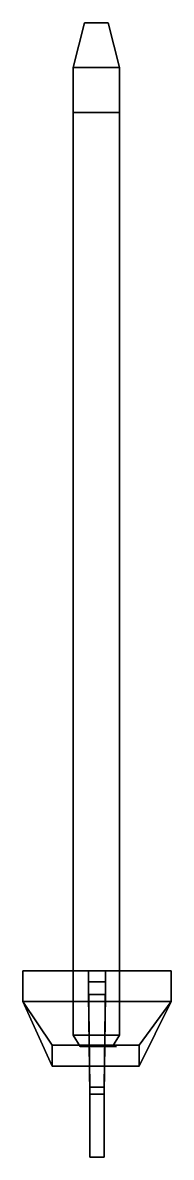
# Model space of a CAD drawing. Extents: x -0.27 to 0.26, y -3.97 to 0.07.
import ezdxf

# ---------------------------------------------------------------- set-up
doc = ezdxf.new("R2010")
doc.units = 0
doc.layers.get('0').update_dxf_attribs({"linetype": 'CONTINUOUS'})

msp = doc.modelspace()

# ---------------------------------------------------------------- linework, layer by layer
for points in [[(-0.045, 0.075, 0.445), (-0.085, -0.085, 0.445), (-0.085, -0.085, 0.485), (-0.045, 0.075, 0.485)], [(0.04, 0.075, 0.445), (0.08, -0.085, 0.445), (-0.085, -0.085, 0.445), (-0.045, 0.075, 0.445)], [(-0.045, 0.075, 0.485), (-0.085, -0.085, 0.485), (0.08, -0.085, 0.485), (0.04, 0.075, 0.485)], [(-0.045, 0.075, 0.745), (-0.085, -0.085, 0.745), (-0.085, -0.085, 0.785), (-0.045, 0.075, 0.785)], [(0.04, 0.075, 0.745), (0.08, -0.085, 0.745), (-0.085, -0.085, 0.745), (-0.045, 0.075, 0.745)], [(-0.045, 0.075, 0.785), (-0.085, -0.085, 0.785), (0.08, -0.085, 0.785), (0.04, 0.075, 0.785)], [(0.04, 0.075, 0.485), (0.04, 0.075, 0.445), (-0.045, 0.075, 0.445), (-0.045, 0.075, 0.485)], [(0.04, 0.075, 0.785), (0.04, 0.075, 0.745), (-0.045, 0.075, 0.745), (-0.045, 0.075, 0.785)], [(0.08, -0.085, 0.485), (0.08, -0.085, 0.445), (0.04, 0.075, 0.445), (0.04, 0.075, 0.485)], [(0.08, -0.085, 0.785), (0.08, -0.085, 0.745), (0.04, 0.075, 0.745), (0.04, 0.075, 0.785)], [(-0.085, -0.085, 0.445), (-0.085, -0.245, 0.445), (-0.085, -0.245, 0.585), (-0.085, -0.085, 0.485)], [(0.08, -0.085, 0.445), (0.08, -0.245, 0.445), (-0.085, -0.245, 0.445), (-0.085, -0.085, 0.445)], [(-0.085, -0.085, 0.485), (-0.085, -0.245, 0.585), (0.08, -0.245, 0.585), (0.08, -0.085, 0.485)], [(-0.085, -0.085, 0.745), (-0.085, -0.245, 0.635), (-0.085, -0.245, 0.775), (-0.085, -0.085, 0.785)], [(0.08, -0.085, 0.745), (0.08, -0.245, 0.635), (-0.085, -0.245, 0.635), (-0.085, -0.085, 0.745)], [(-0.085, -0.085, 0.785), (-0.085, -0.245, 0.775), (0.08, -0.245, 0.775), (0.08, -0.085, 0.785)], [(0.08, -0.245, 0.585), (0.08, -0.245, 0.445), (0.08, -0.085, 0.445), (0.08, -0.085, 0.485)], [(0.08, -0.245, 0.775), (0.08, -0.245, 0.635), (0.08, -0.085, 0.745), (0.08, -0.085, 0.785)], [(0.08, -0.245, 0.445), (0.08, -3.535, 0.015), (-0.085, -3.535, 0.015), (-0.085, -0.245, 0.445)], [(-0.085, -3.535, 0.22), (0.08, -3.535, 0.22), (0.08, -0.245, 0.775), (-0.085, -0.245, 0.775)], [(-0.085, -0.245, 0.635), (0.08, -0.245, 0.635), (0.08, -0.245, 0.585), (-0.085, -0.245, 0.585)], [(-0.085, -0.245, 0.445), (-0.085, -3.535, 0.015), (-0.085, -3.535, 0.22), (-0.085, -0.245, 0.775)], [(0.08, -0.245, 0.775), (0.08, -3.535, 0.22), (0.08, -3.535, 0.015), (0.08, -0.245, 0.445)], [(-0.265, -3.305, 0.26), (0.265, -3.305, 0.26), (0.265, -3.305, 0.105), (-0.265, -3.305, 0.105)], [(0.265, -3.305, 0.105), (0.265, -3.415, 0.105), (-0.265, -3.415, 0.105), (-0.265, -3.305, 0.105)], [(-0.265, -3.415, 0.24), (0.265, -3.415, 0.24), (0.265, -3.305, 0.26), (-0.265, -3.305, 0.26)], [(-0.265, -3.305, 0.105), (-0.265, -3.415, 0.105), (-0.265, -3.415, 0.24), (-0.265, -3.305, 0.26)], [(-0.03, -3.305, 0.26), (-0.03, -3.39, 0.245), (-0.03, -3.39, 0.265), (-0.03, -3.345, 0.31)], [(0.03, -3.345, 0.31), (0.03, -3.305, 0.26), (-0.03, -3.305, 0.26), (-0.03, -3.345, 0.31)], [(0.03, -3.39, 0.265), (0.03, -3.39, 0.245), (0.03, -3.305, 0.26), (0.03, -3.345, 0.31)], [(0.265, -3.305, 0.26), (0.265, -3.415, 0.24), (0.265, -3.415, 0.105), (0.265, -3.305, 0.105)], [(-0.03, -3.345, 0.31), (-0.03, -3.39, 0.265), (-0.025, -3.745, 0.635), (-0.025, -3.72, 0.68)], [(0.025, -3.72, 0.68), (0.03, -3.345, 0.31), (-0.03, -3.345, 0.31), (-0.025, -3.72, 0.68)], [(0.025, -3.745, 0.635), (0.03, -3.39, 0.265), (0.03, -3.345, 0.31), (0.025, -3.72, 0.68)], [(-0.025, -3.745, 0.635), (-0.03, -3.39, 0.265), (0.03, -3.39, 0.265), (0.025, -3.745, 0.635)], [(-0.03, -3.39, 0.265), (-0.03, -3.39, 0.245), (0.03, -3.39, 0.245), (0.03, -3.39, 0.265)], [(-0.16, -3.645, -0.335), (0.15, -3.645, -0.335), (0.265, -3.415, 0.24), (-0.265, -3.415, 0.24)], [(0.265, -3.415, 0.105), (0.15, -3.57, -0.335), (-0.16, -3.57, -0.335), (-0.265, -3.415, 0.105)], [(-0.265, -3.415, 0.105), (-0.16, -3.57, -0.335), (-0.16, -3.645, -0.335), (-0.265, -3.415, 0.24)], [(0.265, -3.415, 0.24), (0.15, -3.645, -0.335), (0.15, -3.57, -0.335), (0.265, -3.415, 0.105)], [(0.08, -3.535, 0.015), (0.055, -3.575, 0.005), (-0.06, -3.575, 0.005), (-0.085, -3.535, 0.015)], [(-0.06, -3.575, 0.215), (0.055, -3.575, 0.215), (0.08, -3.535, 0.22), (-0.085, -3.535, 0.22)], [(-0.085, -3.535, 0.015), (-0.06, -3.575, 0.005), (-0.06, -3.575, 0.215), (-0.085, -3.535, 0.22)], [(0.08, -3.535, 0.22), (0.055, -3.575, 0.215), (0.055, -3.575, 0.005), (0.08, -3.535, 0.015)], [(-0.16, -3.57, -0.335), (0.15, -3.57, -0.335), (0.15, -3.645, -0.335), (-0.16, -3.645, -0.335)], [(-0.06, -3.575, 0.005), (0.07, -3.575, 0.005), (0.07, -3.575, 0.215), (-0.06, -3.575, 0.215)], [(-0.025, -3.72, 0.68), (-0.025, -3.745, 0.635), (-0.025, -3.97, 0.64), (-0.025, -3.97, 0.69)], [(0.025, -3.97, 0.69), (0.025, -3.72, 0.68), (-0.025, -3.72, 0.68), (-0.025, -3.97, 0.69)], [(0.025, -3.97, 0.64), (0.025, -3.745, 0.635), (0.025, -3.72, 0.68), (0.025, -3.97, 0.69)], [(-0.025, -3.97, 0.64), (-0.025, -3.745, 0.635), (0.025, -3.745, 0.635), (0.025, -3.97, 0.64)], [(-0.025, -3.97, 0.69), (-0.025, -3.97, 0.64), (0.025, -3.97, 0.64), (0.025, -3.97, 0.69)]]:
    msp.add_3dface(points)

doc.saveas('drawing.dxf')
